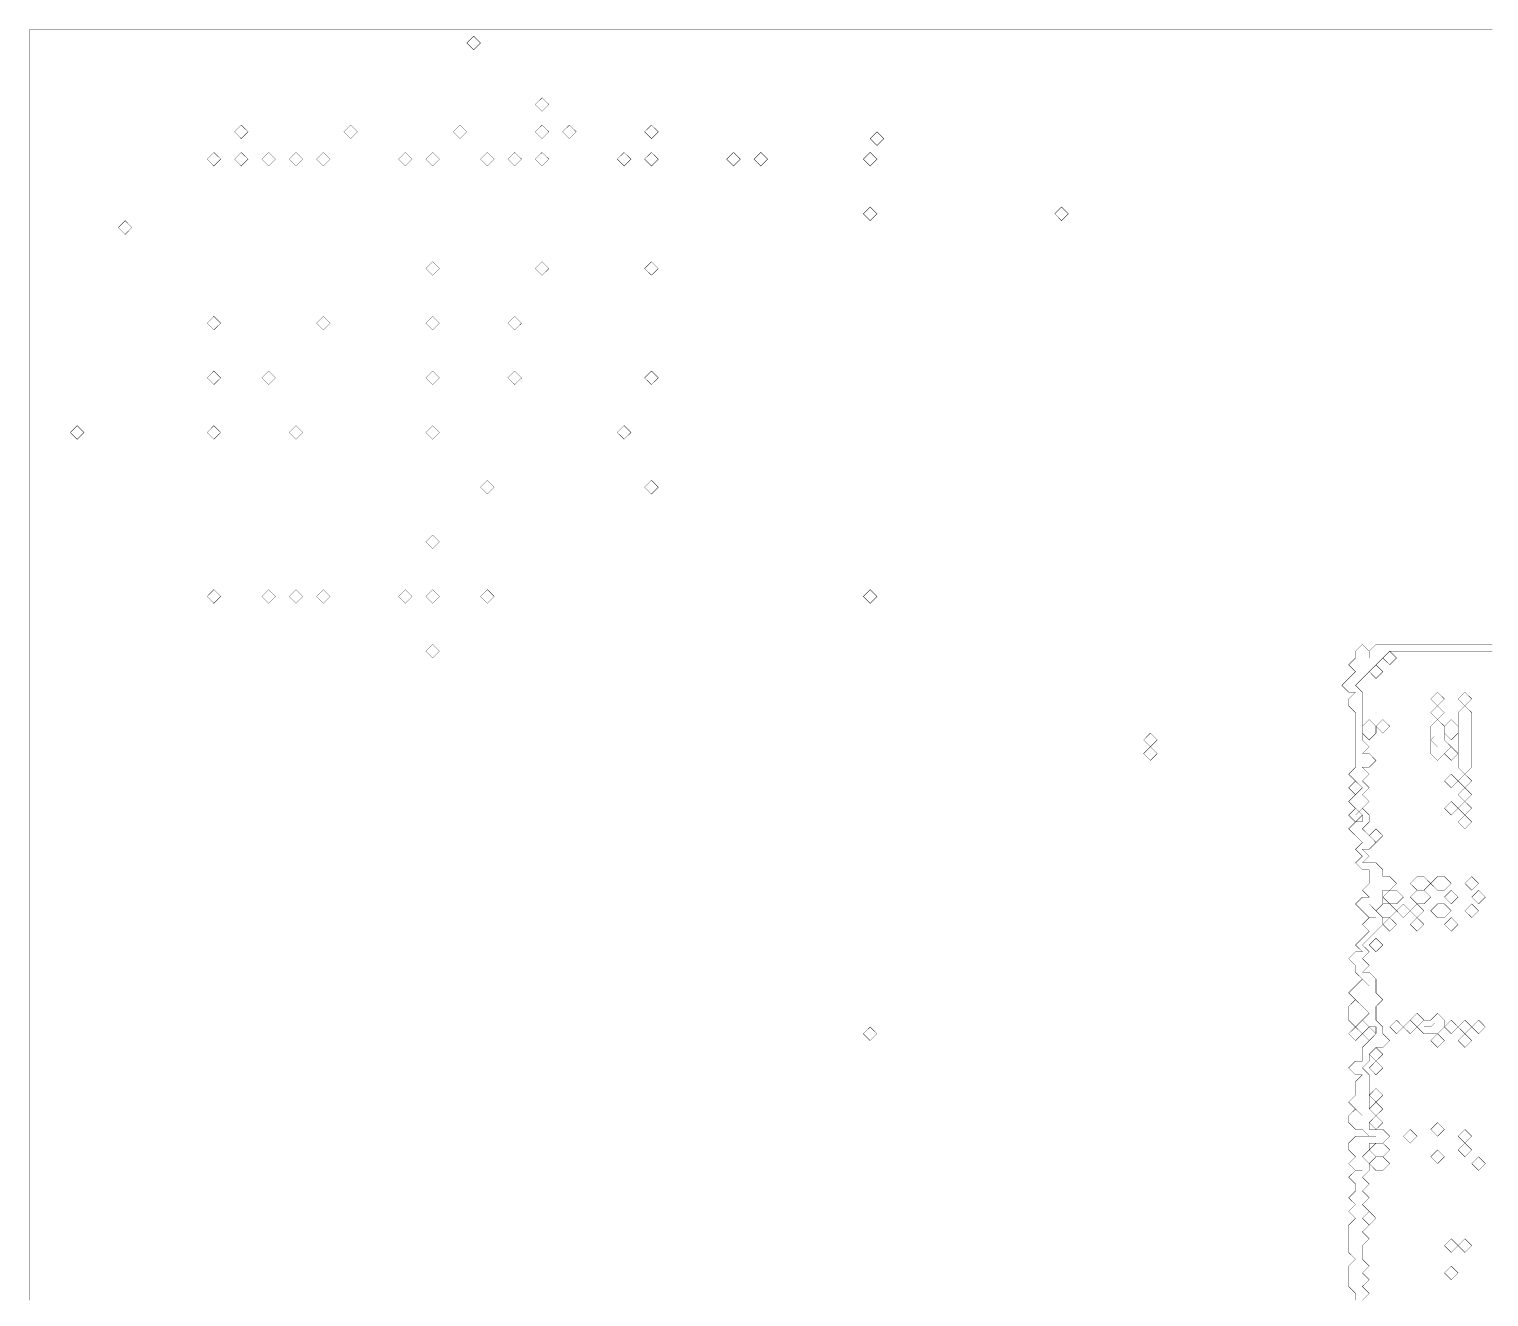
# Model space of a CAD drawing. Header units: metres. Extents: x 0 to 4945, y -4945 to 0.
# Drawn here: x 0 to 2066, y -1795 to 0 of the extents above; entities that cross this region are included whole.
import ezdxf

# ---------------------------------------------------------------- set-up
doc = ezdxf.new("R2010")
doc.units = ezdxf.units.M
for name, color, linetype in [('conductor', 1, 'Continuous'), ('dielectric', 8, 'Continuous'), ('substrate', 5, 'Continuous')]:
    doc.layers.add(name, color=color, linetype=linetype)

msp = doc.modelspace()

# ---------------------------------------------------------------- linework, layer by layer
at = {"layer": 'conductor', "const_width": 0.5}
msp.add_lwpolyline([(2070.6, -880.5), (2060.9, -880.5), (2051.3, -880.5), (2041.6, -880.5), (2031.9, -880.5), (2022.2, -880.5), (2012.6, -880.5), (2002.9, -880.5), (1993.2, -880.5), (1983.5, -880.5), (1973.9, -880.5), (1964.2, -880.5), (1954.5, -880.5), (1944.8, -880.5), (1935.2, -880.5), (1925.5, -880.5), (1915.8, -890.2), (1906.1, -899.8), (1896.5, -909.5), (1886.8, -919.2), (1877.1, -928.9), (1886.8, -938.6), (1886.8, -948.2), (1886.8, -957.9), (1886.8, -967.6), (1886.8, -977.3), (1886.8, -986.9), (1886.8, -996.6), (1886.8, -1006.3), (1896.5, -1016), (1886.8, -1025.6), (1896.5, -1025.6), (1906.1, -1035.3), (1896.5, -1045), (1886.8, -1045), (1896.5, -1054.7), (1886.8, -1064.3), (1896.5, -1074), (1886.8, -1083.7), (1896.5, -1093.4), (1886.8, -1103), (1877.1, -1112.7), (1886.8, -1103), (1896.5, -1112.7), (1896.5, -1122.4), (1886.8, -1132.1), (1896.5, -1141.7), (1906.1, -1151.4), (1896.5, -1161.1), (1886.8, -1161.1), (1896.5, -1170.8), (1886.8, -1180.4), (1896.5, -1180.4), (1906.1, -1180.4), (1915.8, -1190.1), (1915.8, -1199.8), (1925.5, -1199.8), (1935.2, -1209.5), (1925.5, -1219.1), (1915.8, -1219.1), (1915.8, -1228.8), (1915.8, -1238.5), (1906.1, -1248.2), (1896.5, -1238.5), (1906.1, -1248.2), (1915.8, -1257.9), (1915.8, -1267.5), (1906.1, -1277.2), (1896.5, -1286.9), (1886.8, -1296.6), (1896.5, -1306.2), (1886.8, -1315.9), (1896.5, -1325.6), (1886.8, -1335.3), (1896.5, -1335.3), (1906.1, -1344.9), (1906.1, -1354.6), (1906.1, -1364.3), (1915.8, -1374), (1906.1, -1383.6), (1906.1, -1393.3), (1906.1, -1403), (1915.8, -1412.7), (1915.8, -1422.3), (1925.5, -1432), (1915.8, -1441.7), (1906.1, -1441.7), (1896.5, -1451.4), (1896.5, -1461), (1886.8, -1470.7), (1896.5, -1480.4), (1896.5, -1490.1), (1896.5, -1499.7), (1896.5, -1509.4), (1896.5, -1519.1), (1896.5, -1528.8), (1906.1, -1538.4), (1896.5, -1548.1), (1896.5, -1557.8), (1906.1, -1557.8), (1915.8, -1557.8), (1925.5, -1567.5), (1915.8, -1577.2), (1906.1, -1577.2), (1896.5, -1577.2), (1896.5, -1586.8), (1886.8, -1596.5), (1896.5, -1606.2), (1896.5, -1615.9), (1886.8, -1625.5), (1896.5, -1635.2), (1886.8, -1644.9), (1896.5, -1654.6), (1886.8, -1664.2), (1896.5, -1673.9), (1886.8, -1683.6), (1896.5, -1693.3), (1886.8, -1702.9), (1896.5, -1712.6), (1886.8, -1722.3), (1886.8, -1732), (1886.8, -1741.6), (1896.5, -1751.3), (1886.8, -1761), (1896.5, -1770.7), (1886.8, -1780.3), (1896.5, -1790), (1886.8, -1799.7)], dxfattribs=at)
for points in [[(1915.8, -890.2), (1925.5, -880.5), (1935.2, -890.2), (1925.5, -899.8)], [(1896.5, -909.5), (1906.1, -899.8), (1915.8, -909.5), (1906.1, -919.2)], [(1983.5, -948.2), (1993.2, -938.6), (2002.9, -948.2), (1993.2, -957.9)], [(2022.2, -948.2), (2031.9, -938.6), (2041.6, -948.2), (2031.9, -957.9)], [(1983.5, -967.6), (1993.2, -957.9), (2002.9, -967.6), (1993.2, -977.3)], [(2022.2, -967.6), (2031.9, -957.9), (2041.6, -967.6), (2041.6, -977.3), (2041.6, -986.9), (2041.6, -996.6), (2041.6, -1006.3), (2041.6, -1016), (2041.6, -1025.6), (2041.6, -1035.3), (2041.6, -1045), (2031.9, -1054.7), (2022.2, -1045), (2022.2, -1035.3), (2022.2, -1025.6), (2022.2, -1016), (2022.2, -1006.3), (2022.2, -996.6), (2022.2, -986.9), (2022.2, -977.3)], [(1886.8, -986.9), (1896.5, -977.3), (1906.1, -986.9), (1906.1, -996.6), (1896.5, -1006.3), (1886.8, -996.6)], [(1906.1, -986.9), (1915.8, -977.3), (1925.5, -986.9), (1915.8, -996.6)], [(1983.5, -986.9), (1993.2, -977.3), (2002.9, -986.9), (2002.9, -996.6), (2002.9, -1006.3), (2012.6, -1016), (2002.9, -1025.6), (1993.2, -1035.3), (1983.5, -1025.6), (1983.5, -1016), (1983.5, -1006.3), (1983.5, -996.6)], [(2002.9, -986.9), (2012.6, -977.3), (2022.2, -986.9), (2022.2, -996.6), (2012.6, -1006.3), (2002.9, -996.6)], [(2002.9, -1025.6), (2012.6, -1016), (2022.2, -1025.6), (2012.6, -1035.3)], [(2002.9, -1064.3), (2012.6, -1054.7), (2022.2, -1064.3), (2012.6, -1074)], [(2022.2, -1064.3), (2031.9, -1054.7), (2041.6, -1064.3), (2031.9, -1074)], [(2022.2, -1083.7), (2031.9, -1074), (2041.6, -1083.7), (2031.9, -1093.4)], [(2002.9, -1103), (2012.6, -1093.4), (2022.2, -1103), (2012.6, -1112.7)], [(2022.2, -1103), (2031.9, -1093.4), (2041.6, -1103), (2031.9, -1112.7)], [(2022.2, -1122.4), (2031.9, -1112.7), (2041.6, -1122.4), (2031.9, -1132.1)], [(1896.5, -1141.7), (1906.1, -1132.1), (1915.8, -1141.7), (1906.1, -1151.4)], [(1915.8, -1228.8), (1925.5, -1219.1), (1935.2, -1219.1), (1944.8, -1228.8), (1935.2, -1238.5), (1925.5, -1238.5)], [(1954.5, -1209.5), (1964.2, -1199.8), (1973.9, -1199.8), (1983.5, -1209.5), (1973.9, -1219.1), (1964.2, -1219.1)], [(1954.5, -1228.8), (1964.2, -1219.1), (1973.9, -1219.1), (1983.5, -1228.8), (1973.9, -1238.5), (1964.2, -1238.5)], [(1983.5, -1209.5), (1993.2, -1199.8), (2002.9, -1199.8), (2012.6, -1209.5), (2002.9, -1219.1), (1993.2, -1219.1)], [(2002.9, -1228.8), (2012.6, -1219.1), (2022.2, -1228.8), (2012.6, -1238.5)], [(2031.9, -1209.5), (2041.6, -1199.8), (2051.3, -1209.5), (2041.6, -1219.1)], [(2041.6, -1228.8), (2051.3, -1219.1), (2060.9, -1228.8), (2051.3, -1238.5)], [(1906.1, -1248.2), (1915.8, -1238.5), (1925.5, -1238.5), (1935.2, -1248.2), (1925.5, -1257.9), (1915.8, -1257.9)], [(1935.2, -1248.2), (1944.8, -1238.5), (1954.5, -1248.2), (1944.8, -1257.9)], [(1954.5, -1248.2), (1964.2, -1238.5), (1973.9, -1248.2), (1964.2, -1257.9)], [(1983.5, -1248.2), (1993.2, -1238.5), (2002.9, -1238.5), (2012.6, -1248.2), (2002.9, -1257.9), (1993.2, -1257.9)], [(2031.9, -1248.2), (2041.6, -1238.5), (2051.3, -1248.2), (2041.6, -1257.9)], [(1915.8, -1267.5), (1925.5, -1257.9), (1935.2, -1267.5), (1925.5, -1277.2)], [(1954.5, -1267.5), (1964.2, -1257.9), (1973.9, -1267.5), (1964.2, -1277.2)], [(2002.9, -1267.5), (2012.6, -1257.9), (2022.2, -1267.5), (2012.6, -1277.2)], [(1896.5, -1296.6), (1906.1, -1286.9), (1915.8, -1296.6), (1906.1, -1306.2)], [(1886.8, -1354.6)], [(1886.8, -1374)], [(1886.8, -1393.3)], [(1925.5, -1412.7), (1935.2, -1403), (1944.8, -1412.7), (1935.2, -1422.3)], [(1944.8, -1412.7), (1954.5, -1403), (1964.2, -1412.7), (1954.5, -1422.3)], [(1954.5, -1403), (1964.2, -1393.3), (1973.9, -1403), (1964.2, -1412.7)], [(1983.5, -1403), (1993.2, -1393.3), (2002.9, -1403), (2002.9, -1412.7), (1993.2, -1422.3), (1983.5, -1422.3), (1973.9, -1422.3), (1964.2, -1412.7), (1973.9, -1403)], [(2002.9, -1412.7), (2012.6, -1403), (2022.2, -1412.7), (2012.6, -1422.3)], [(2022.2, -1412.7), (2031.9, -1403), (2041.6, -1412.7), (2031.9, -1422.3)], [(2041.6, -1412.7), (2051.3, -1403), (2060.9, -1412.7), (2051.3, -1422.3)], [(1983.5, -1432), (1993.2, -1422.3), (2002.9, -1432), (1993.2, -1441.7)], [(2022.2, -1432), (2031.9, -1422.3), (2041.6, -1432), (2031.9, -1441.7)], [(1896.5, -1451.4), (1906.1, -1441.7), (1915.8, -1451.4), (1906.1, -1461)], [(1896.5, -1470.7), (1906.1, -1461), (1915.8, -1470.7), (1906.1, -1480.4)], [(1896.5, -1509.4), (1906.1, -1499.7), (1915.8, -1509.4), (1906.1, -1519.1)], [(1896.5, -1528.8), (1906.1, -1519.1), (1915.8, -1528.8), (1906.1, -1538.4)], [(1896.5, -1548.1), (1906.1, -1538.4), (1915.8, -1548.1), (1906.1, -1557.8)], [(1983.5, -1557.8), (1993.2, -1548.1), (2002.9, -1557.8), (1993.2, -1567.5)], [(1944.8, -1567.5), (1954.5, -1557.8), (1964.2, -1567.5), (1954.5, -1577.2)], [(2022.2, -1567.5), (2031.9, -1557.8), (2041.6, -1567.5), (2031.9, -1577.2)], [(1896.5, -1586.8), (1906.1, -1577.2), (1915.8, -1577.2), (1925.5, -1586.8), (1915.8, -1596.5), (1906.1, -1596.5)], [(1983.5, -1596.5), (1993.2, -1586.8), (2002.9, -1596.5), (1993.2, -1606.2)], [(2022.2, -1586.8), (2031.9, -1577.2), (2041.6, -1586.8), (2031.9, -1596.5)], [(1896.5, -1606.2), (1906.1, -1596.5), (1915.8, -1596.5), (1925.5, -1606.2), (1915.8, -1615.9), (1906.1, -1615.9)], [(2041.6, -1606.2), (2051.3, -1596.5), (2060.9, -1606.2), (2051.3, -1615.9)], [(1886.8, -1683.6), (1896.5, -1673.9), (1906.1, -1683.6), (1896.5, -1693.3)], [(2002.9, -1722.3), (2012.6, -1712.6), (2022.2, -1722.3), (2012.6, -1732)], [(2022.2, -1722.3), (2031.9, -1712.6), (2041.6, -1722.3), (2031.9, -1732)], [(2002.9, -1761), (2012.6, -1751.3), (2022.2, -1761), (2012.6, -1770.7)]]:
    msp.add_lwpolyline(points, close=True, dxfattribs=at)
at = {"layer": 'dielectric', "const_width": 0.5}
msp.add_lwpolyline([(2031.9, -1035.3)], close=True, dxfattribs=at)
at = {"layer": 'substrate', "const_width": 0.5}
for points in [[(2070.6, 0), (2060.9, 0), (2051.3, 0), (2041.6, 0), (2031.9, 0), (2022.2, 0), (2012.6, 0), (2002.9, 0), (1993.2, 0), (1983.5, 0), (1973.9, 0), (1964.2, 0), (1954.5, 0), (1944.8, 0), (1935.2, 0), (1925.5, 0), (1915.8, 0), (1906.1, 0), (1896.5, 0), (1886.8, 0), (1877.1, 0), (1867.4, 0), (1857.8, 0), (1848.1, 0), (1838.4, 0), (1828.7, 0), (1819, 0), (1809.4, 0), (1799.7, 0), (1790, 0), (1780.3, 0), (1770.7, 0), (1761, 0), (1751.3, 0), (1741.6, 0), (1732, 0), (1722.3, 0), (1712.6, 0), (1702.9, 0), (1693.3, 0), (1683.6, 0), (1673.9, 0), (1664.2, 0), (1654.6, 0), (1644.9, 0), (1635.2, 0), (1625.5, 0), (1615.9, 0), (1606.2, 0), (1596.5, 0), (1586.8, 0), (1577.2, 0), (1567.5, 0), (1557.8, 0), (1548.1, 0), (1538.4, 0), (1528.8, 0), (1519.1, 0), (1509.4, 0), (1499.7, 0), (1490.1, 0), (1480.4, 0), (1470.7, 0), (1461, 0), (1451.4, 0), (1441.7, 0), (1432, 0), (1422.3, 0), (1412.7, 0), (1403, 0), (1393.3, 0), (1383.6, 0), (1374, 0), (1364.3, 0), (1354.6, 0), (1344.9, 0), (1335.3, 0), (1325.6, 0), (1315.9, 0), (1306.2, 0), (1296.6, 0), (1286.9, 0), (1277.2, 0), (1267.5, 0), (1257.9, 0), (1248.2, 0), (1238.5, 0), (1228.8, 0), (1219.1, 0), (1209.5, 0), (1199.8, 0), (1190.1, 0), (1180.4, 0), (1170.8, 0), (1161.1, 0), (1151.4, 0), (1141.7, 0), (1132.1, 0), (1122.4, 0), (1112.7, 0), (1103, 0), (1093.4, 0), (1083.7, 0), (1074, 0), (1064.3, 0), (1054.7, 0), (1045, 0), (1035.3, 0), (1025.6, 0), (1016, 0), (1006.3, 0), (996.6, 0), (986.9, 0), (977.3, 0), (967.6, 0), (957.9, 0), (948.2, 0), (938.6, 0), (928.9, 0), (919.2, 0), (909.5, 0), (899.8, 0), (890.2, 0), (880.5, 0), (870.8, 0), (861.1, 0), (851.5, 0), (841.8, 0), (832.1, 0), (822.4, 0), (812.8, 0), (803.1, 0), (793.4, 0), (783.7, 0), (774.1, 0), (764.4, 0), (754.7, 0), (745, 0), (735.4, 0), (725.7, 0), (716, 0), (706.3, 0), (696.7, 0), (687, 0), (677.3, 0), (667.6, 0), (658, 0), (648.3, 0), (638.6, 0), (628.9, 0), (619.2, 0), (609.6, 0), (599.9, 0), (590.2, 0), (580.5, 0), (570.9, 0), (561.2, 0), (551.5, 0), (541.8, 0), (532.2, 0), (522.5, 0), (512.8, 0), (503.1, 0), (493.5, 0), (483.8, 0), (474.1, 0), (464.4, 0), (454.8, 0), (445.1, 0), (435.4, 0), (425.7, 0), (416.1, 0), (406.4, 0), (396.7, 0), (387, 0), (377.4, 0), (367.7, 0), (358, 0), (348.3, 0), (338.7, 0), (329, 0), (319.3, 0), (309.6, 0), (299.9, 0), (290.3, 0), (280.6, 0), (270.9, 0), (261.2, 0), (251.6, 0), (241.9, 0), (232.2, 0), (222.5, 0), (212.9, 0), (203.2, 0), (193.5, 0), (183.8, 0), (174.2, 0), (164.5, 0), (154.8, 0), (145.1, 0), (135.5, 0), (125.8, 0), (116.1, 0), (106.4, 0), (96.8, 0), (87.1, 0), (77.4, 0), (67.7, 0), (58.1, 0), (48.4, 0), (38.7, 0), (29, 0), (19.4, 0), (9.7, 0), (0, 0), (0, -9.7), (0, -19.4), (0, -29), (0, -38.7), (0, -48.4), (0, -58.1), (0, -67.7), (0, -77.4), (0, -87.1), (0, -96.8), (0, -106.4), (0, -116.1), (0, -125.8), (0, -135.5), (0, -145.1), (0, -154.8), (0, -164.5), (0, -174.2), (0, -183.8), (0, -193.5), (0, -203.2), (0, -212.9), (0, -222.5), (0, -232.2), (0, -241.9), (0, -251.6), (0, -261.2), (0, -270.9), (0, -280.6), (0, -290.3), (0, -299.9), (0, -309.6), (0, -319.3), (0, -329), (0, -338.7), (0, -348.3), (0, -358), (0, -367.7), (0, -377.4), (0, -387), (0, -396.7), (0, -406.4), (0, -416.1), (0, -425.7), (0, -435.4), (0, -445.1), (0, -454.8), (0, -464.4), (0, -474.1), (0, -483.8), (0, -493.5), (0, -503.1), (0, -512.8), (0, -522.5), (0, -532.2), (0, -541.8), (0, -551.5), (0, -561.2), (0, -570.9), (0, -580.5), (0, -590.2), (0, -599.9), (0, -609.6), (0, -619.2), (0, -628.9), (0, -638.6), (0, -648.3), (0, -658), (0, -667.6), (0, -677.3), (0, -687), (0, -696.7), (0, -706.3), (0, -716), (0, -725.7), (0, -735.4), (0, -745), (0, -754.7), (0, -764.4), (0, -774.1), (0, -783.7), (0, -793.4), (0, -803.1), (0, -812.8), (0, -822.4), (0, -832.1), (0, -841.8), (0, -851.5), (0, -861.1), (0, -870.8), (0, -880.5), (0, -890.2), (0, -899.8), (0, -909.5), (0, -919.2), (0, -928.9), (0, -938.6), (0, -948.2), (0, -957.9), (0, -967.6), (0, -977.3), (0, -986.9), (0, -996.6), (0, -1006.3), (0, -1016), (0, -1025.6), (0, -1035.3), (0, -1045), (0, -1054.7), (0, -1064.3), (0, -1074), (0, -1083.7), (0, -1093.4), (0, -1103), (0, -1112.7), (0, -1122.4), (0, -1132.1), (0, -1141.7), (0, -1151.4), (0, -1161.1), (0, -1170.8), (0, -1180.4), (0, -1190.1), (0, -1199.8), (0, -1209.5), (0, -1219.1), (0, -1228.8), (0, -1238.5), (0, -1248.2), (0, -1257.9), (0, -1267.5), (0, -1277.2), (0, -1286.9), (0, -1296.6), (0, -1306.2), (0, -1315.9), (0, -1325.6), (0, -1335.3), (0, -1344.9), (0, -1354.6), (0, -1364.3), (0, -1374), (0, -1383.6), (0, -1393.3), (0, -1403), (0, -1412.7), (0, -1422.3), (0, -1432), (0, -1441.7), (0, -1451.4), (0, -1461), (0, -1470.7), (0, -1480.4), (0, -1490.1), (0, -1499.7), (0, -1509.4), (0, -1519.1), (0, -1528.8), (0, -1538.4), (0, -1548.1), (0, -1557.8), (0, -1567.5), (0, -1577.2), (0, -1586.8), (0, -1596.5), (0, -1606.2), (0, -1615.9), (0, -1625.5), (0, -1635.2), (0, -1644.9), (0, -1654.6), (0, -1664.2), (0, -1673.9), (0, -1683.6), (0, -1693.3), (0, -1702.9), (0, -1712.6), (0, -1722.3), (0, -1732), (0, -1741.6), (0, -1751.3), (0, -1761), (0, -1770.7), (0, -1780.3), (0, -1790), (0, -1799.7)], [(1877.1, -1799.7), (1877.1, -1790), (1867.4, -1780.3), (1867.4, -1770.7), (1867.4, -1761), (1867.4, -1751.3), (1877.1, -1741.6), (1867.4, -1732), (1867.4, -1722.3), (1867.4, -1712.6), (1867.4, -1702.9), (1867.4, -1693.3), (1877.1, -1683.6), (1867.4, -1673.9), (1877.1, -1664.2), (1867.4, -1654.6), (1877.1, -1644.9), (1877.1, -1635.2), (1867.4, -1625.5), (1877.1, -1615.9), (1886.8, -1615.9), (1877.1, -1615.9), (1867.4, -1606.2), (1877.1, -1596.5), (1867.4, -1586.8), (1867.4, -1577.2), (1877.1, -1567.5), (1886.8, -1567.5), (1896.5, -1567.5), (1906.1, -1567.5), (1896.5, -1567.5), (1886.8, -1557.8), (1877.1, -1557.8), (1867.4, -1548.1), (1867.4, -1538.4), (1877.1, -1528.8), (1886.8, -1538.4), (1877.1, -1528.8), (1867.4, -1519.1), (1877.1, -1509.4), (1877.1, -1499.7), (1877.1, -1490.1), (1886.8, -1480.4), (1877.1, -1480.4), (1867.4, -1470.7), (1877.1, -1461), (1886.8, -1461), (1886.8, -1451.4), (1886.8, -1441.7), (1896.5, -1432), (1906.1, -1422.3), (1906.1, -1412.7), (1896.5, -1412.7), (1886.8, -1403), (1896.5, -1393.3), (1886.8, -1383.6), (1877.1, -1374), (1867.4, -1364.3), (1877.1, -1354.6), (1886.8, -1344.9), (1896.5, -1354.6), (1886.8, -1344.9), (1877.1, -1335.3), (1877.1, -1325.6), (1867.4, -1315.9), (1877.1, -1306.2), (1886.8, -1306.2), (1877.1, -1296.6), (1886.8, -1286.9), (1896.5, -1277.2), (1886.8, -1267.5), (1896.5, -1257.9), (1906.1, -1257.9), (1896.5, -1257.9), (1886.8, -1248.2), (1877.1, -1238.5), (1886.8, -1228.8), (1896.5, -1228.8), (1886.8, -1219.1), (1896.5, -1209.5), (1896.5, -1199.8), (1896.5, -1190.1), (1886.8, -1190.1), (1877.1, -1180.4), (1886.8, -1170.8), (1877.1, -1161.1), (1886.8, -1151.4), (1877.1, -1141.7), (1867.4, -1132.1), (1877.1, -1122.4), (1886.8, -1122.4), (1886.8, -1112.7), (1877.1, -1103), (1867.4, -1093.4), (1877.1, -1083.7), (1886.8, -1074), (1877.1, -1064.3), (1867.4, -1054.7), (1877.1, -1045), (1877.1, -1035.3), (1877.1, -1025.6), (1877.1, -1016), (1877.1, -1006.3), (1877.1, -996.6), (1877.1, -986.9), (1877.1, -977.3), (1877.1, -967.6), (1867.4, -957.9), (1867.4, -948.2), (1877.1, -938.6), (1867.4, -938.6), (1857.8, -928.9), (1867.4, -919.2), (1877.1, -909.5), (1867.4, -899.8), (1877.1, -890.2), (1877.1, -880.5), (1886.8, -870.8), (1896.5, -880.5), (1896.5, -890.2), (1896.5, -880.5), (1906.1, -870.8), (1915.8, -870.8), (1925.5, -870.8), (1935.2, -870.8), (1944.8, -870.8), (1954.5, -870.8), (1964.2, -870.8), (1973.9, -870.8), (1983.5, -870.8), (1993.2, -870.8), (2002.9, -870.8), (2012.6, -870.8), (2022.2, -870.8), (2031.9, -870.8), (2041.6, -870.8), (2051.3, -870.8), (2060.9, -870.8), (2070.6, -870.8)]]:
    msp.add_lwpolyline(points, dxfattribs=at)
for points in [[(619.2, -19.4), (628.9, -9.7), (638.6, -19.4), (628.9, -29)], [(716, -106.4), (725.7, -96.8), (735.4, -106.4), (725.7, -116.1)], [(290.3, -145.1), (299.9, -135.5), (309.6, -145.1), (299.9, -154.8)], [(445.1, -145.1), (454.8, -135.5), (464.4, -145.1), (454.8, -154.8)], [(599.9, -145.1), (609.6, -135.5), (619.2, -145.1), (609.6, -154.8)], [(716, -145.1), (725.7, -135.5), (735.4, -145.1), (725.7, -154.8)], [(754.7, -145.1), (764.4, -135.5), (774.1, -145.1), (764.4, -154.8)], [(870.8, -145.1), (880.5, -135.5), (890.2, -145.1), (880.5, -154.8)], [(1190.1, -154.8), (1199.8, -145.1), (1209.5, -154.8), (1199.8, -164.5)], [(251.6, -183.8), (261.2, -174.2), (270.9, -183.8), (261.2, -193.5)], [(290.3, -183.8), (299.9, -174.2), (309.6, -183.8), (299.9, -193.5)], [(329, -183.8), (338.7, -174.2), (348.3, -183.8), (338.7, -193.5)], [(367.7, -183.8), (377.4, -174.2), (387, -183.8), (377.4, -193.5)], [(406.4, -183.8), (416.1, -174.2), (425.7, -183.8), (416.1, -193.5)], [(522.5, -183.8), (532.2, -174.2), (541.8, -183.8), (532.2, -193.5)], [(561.2, -183.8), (570.9, -174.2), (580.5, -183.8), (570.9, -193.5)], [(638.6, -183.8), (648.3, -174.2), (658, -183.8), (648.3, -193.5)], [(677.3, -183.8), (687, -174.2), (696.7, -183.8), (687, -193.5)], [(716, -183.8), (725.7, -174.2), (735.4, -183.8), (725.7, -193.5)], [(832.1, -183.8), (841.8, -174.2), (851.5, -183.8), (841.8, -193.5)], [(870.8, -183.8), (880.5, -174.2), (890.2, -183.8), (880.5, -193.5)], [(986.9, -183.8), (996.6, -174.2), (1006.3, -183.8), (996.6, -193.5)], [(1025.6, -183.8), (1035.3, -174.2), (1045, -183.8), (1035.3, -193.5)], [(1180.4, -183.8), (1190.1, -174.2), (1199.8, -183.8), (1190.1, -193.5)], [(1180.4, -261.2), (1190.1, -251.6), (1199.8, -261.2), (1190.1, -270.9)], [(1451.4, -261.2), (1461, -251.6), (1470.7, -261.2), (1461, -270.9)], [(125.8, -280.6), (135.5, -270.9), (145.1, -280.6), (135.5, -290.3)], [(561.2, -338.7), (570.9, -329), (580.5, -338.7), (570.9, -348.3)], [(716, -338.7), (725.7, -329), (735.4, -338.7), (725.7, -348.3)], [(870.8, -338.7), (880.5, -329), (890.2, -338.7), (880.5, -348.3)], [(251.6, -416.1), (261.2, -406.4), (270.9, -416.1), (261.2, -425.7)], [(406.4, -416.1), (416.1, -406.4), (425.7, -416.1), (416.1, -425.7)], [(561.2, -416.1), (570.9, -406.4), (580.5, -416.1), (570.9, -425.7)], [(677.3, -416.1), (687, -406.4), (696.7, -416.1), (687, -425.7)], [(251.6, -493.5), (261.2, -483.8), (270.9, -493.5), (261.2, -503.1)], [(329, -493.5), (338.7, -483.8), (348.3, -493.5), (338.7, -503.1)], [(561.2, -493.5), (570.9, -483.8), (580.5, -493.5), (570.9, -503.1)], [(677.3, -493.5), (687, -483.8), (696.7, -493.5), (687, -503.1)], [(870.8, -493.5), (880.5, -483.8), (890.2, -493.5), (880.5, -503.1)], [(58.1, -570.9), (67.7, -561.2), (77.4, -570.9), (67.7, -580.5)], [(251.6, -570.9), (261.2, -561.2), (270.9, -570.9), (261.2, -580.5)], [(367.7, -570.9), (377.4, -561.2), (387, -570.9), (377.4, -580.5)], [(561.2, -570.9), (570.9, -561.2), (580.5, -570.9), (570.9, -580.5)], [(832.1, -570.9), (841.8, -561.2), (851.5, -570.9), (841.8, -580.5)], [(638.6, -648.3), (648.3, -638.6), (658, -648.3), (648.3, -658)], [(870.8, -648.3), (880.5, -638.6), (890.2, -648.3), (880.5, -658)], [(561.2, -725.7), (570.9, -716), (580.5, -725.7), (570.9, -735.4)], [(251.6, -803.1), (261.2, -793.4), (270.9, -803.1), (261.2, -812.8)], [(329, -803.1), (338.7, -793.4), (348.3, -803.1), (338.7, -812.8)], [(367.7, -803.1), (377.4, -793.4), (387, -803.1), (377.4, -812.8)], [(406.4, -803.1), (416.1, -793.4), (425.7, -803.1), (416.1, -812.8)], [(522.5, -803.1), (532.2, -793.4), (541.8, -803.1), (532.2, -812.8)], [(561.2, -803.1), (570.9, -793.4), (580.5, -803.1), (570.9, -812.8)], [(638.6, -803.1), (648.3, -793.4), (658, -803.1), (648.3, -812.8)], [(1180.4, -803.1), (1190.1, -793.4), (1199.8, -803.1), (1190.1, -812.8)], [(561.2, -880.5), (570.9, -870.8), (580.5, -880.5), (570.9, -890.2)], [(1577.2, -1006.3), (1586.8, -996.6), (1596.5, -1006.3), (1586.8, -1016)], [(1896.5, -996.6)], [(1993.2, -996.6), (1983.5, -1006.3), (1993.2, -1016), (1983.5, -1006.3)], [(2012.6, -996.6)], [(2031.9, -996.6)], [(1577.2, -1025.6), (1586.8, -1016), (1596.5, -1025.6), (1586.8, -1035.3)], [(2012.6, -1025.6)], [(2031.9, -1016)], [(1896.5, -1035.3)], [(2031.9, -1035.3)], [(1867.4, -1074), (1877.1, -1064.3), (1886.8, -1074), (1877.1, -1083.7)], [(1867.4, -1112.7), (1877.1, -1103), (1886.8, -1112.7), (1877.1, -1122.4)], [(1867.4, -1383.6), (1877.1, -1374), (1886.8, -1383.6), (1896.5, -1393.3), (1886.8, -1403), (1877.1, -1412.7), (1867.4, -1403), (1867.4, -1393.3)], [(1993.2, -1403), (1983.5, -1412.7), (1973.9, -1412.7), (1983.5, -1412.7)], [(1180.4, -1422.3), (1190.1, -1412.7), (1199.8, -1422.3), (1190.1, -1432)], [(1867.4, -1422.3), (1877.1, -1412.7), (1886.8, -1422.3), (1877.1, -1432)], [(1886.8, -1422.3), (1896.5, -1412.7), (1906.1, -1422.3), (1896.5, -1432)], [(1935.2, -1412.7)], [(2012.6, -1412.7)], [(2051.3, -1412.7)], [(1993.2, -1557.8)], [(1993.2, -1596.5)], [(2051.3, -1606.2)], [(1886.8, -1712.6)], [(2012.6, -1722.3)], [(1886.8, -1770.7)], [(2012.6, -1761)]]:
    msp.add_lwpolyline(points, close=True, dxfattribs=at)

doc.saveas('drawing.dxf')
